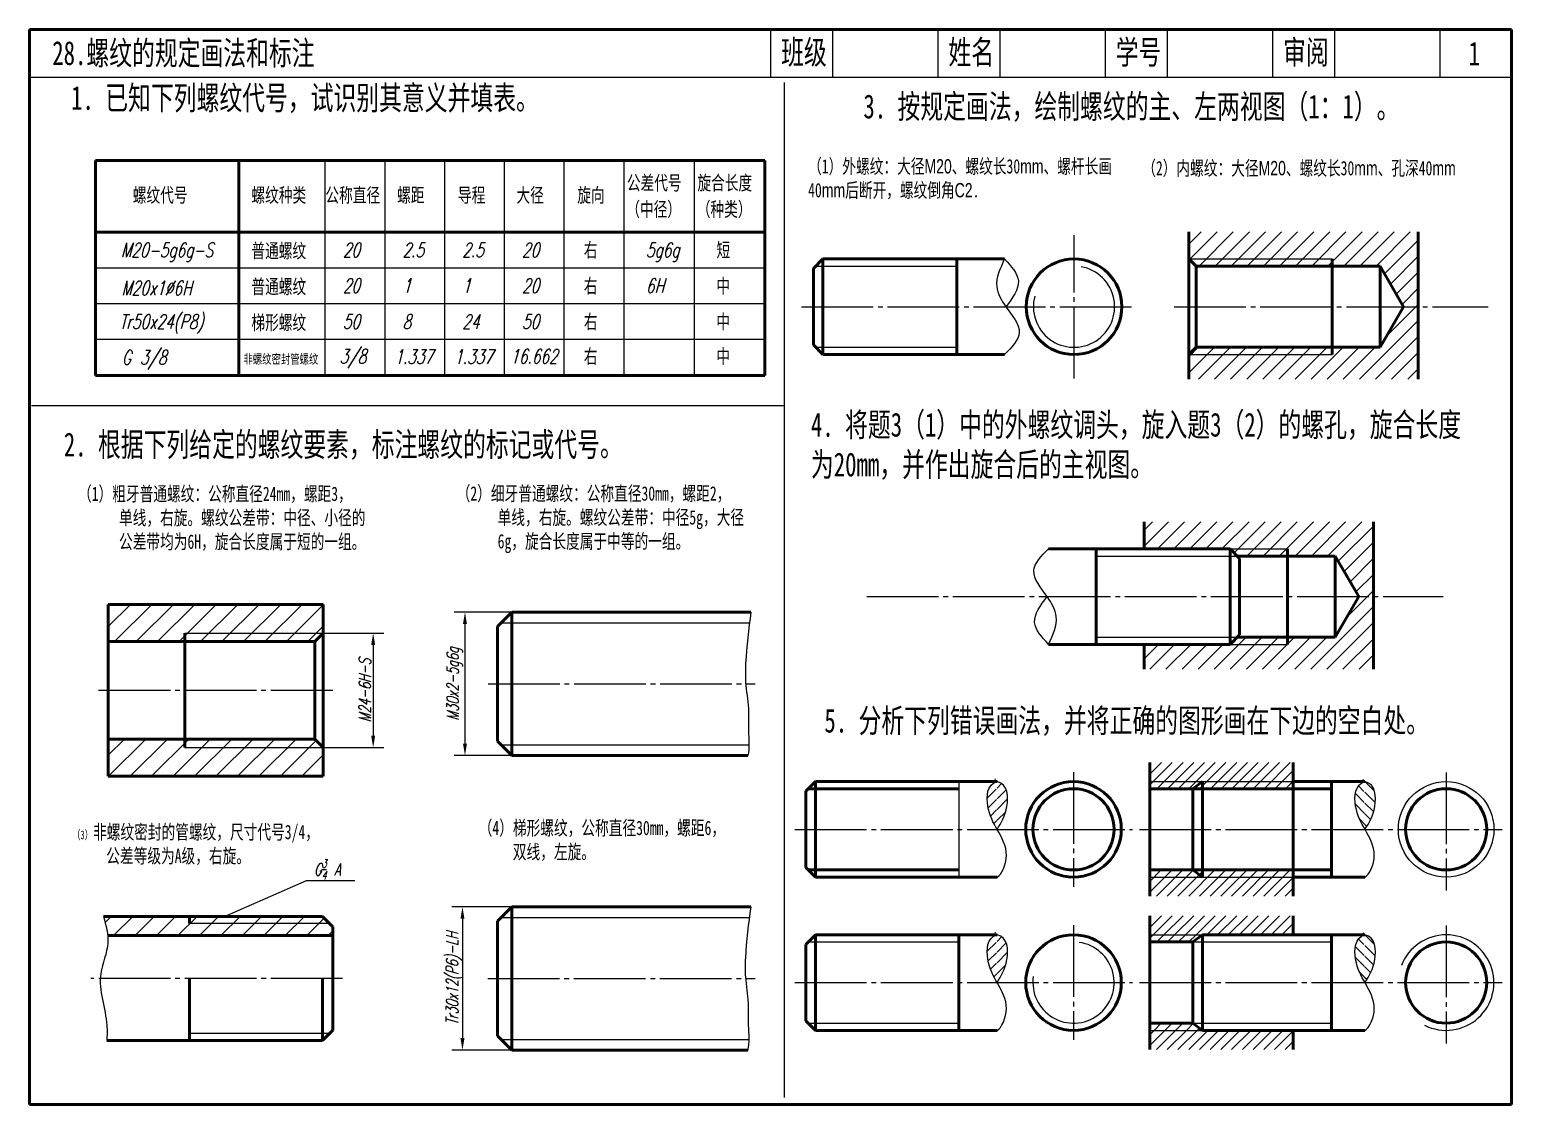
# Model space of a CAD drawing. Header units: millimetres. Extents: x -523 to 2163, y -1202 to 919.
# Drawn here: x -485.1 to -175.1, y 621.2 to 846.2 of the extents above; entities that cross this region are included whole.
import ezdxf

# ---------------------------------------------------------------- set-up
doc = ezdxf.new("R2010")
doc.units = ezdxf.units.MM
doc.header["$PDMODE"] = 33
doc.header["$PDSIZE"] = 1.5
doc.linetypes.add('myCENTER', pattern=[18, 15, -1, 1, -1])
for name, color, linetype, lineweight in [('中心线', 7, 'myCENTER', 25), ('剖面线', 7, 'Continuous', 25), ('尺寸', 7, 'Continuous', 25), ('标题文字', 7, 'Continuous', 25), ('粗实线', 7, 'Continuous', 50), ('细实线', 7, 'Continuous', 25)]:
    doc.layers.add(name, color=color, linetype=linetype, lineweight=lineweight)
doc.styles.add('字母标注-3.5号', font='txt.shx', dxfattribs={"width": 0.7, "oblique": 15, "height": 3.5})
doc.styles.add('尺寸文字1-2.5号', font='txt.shx', dxfattribs={"width": 0.7, "oblique": 15, "height": 2.5})
doc.styles.add('标题汉字1-5号', font='SimSun.ttf', dxfattribs={"width": 0.7, "height": 5})
doc.dimstyles.new('ISO-25', dxfattribs={"dimtxt": 3.5, "dimasz": 2.5, "dimexe": 2.25, "dimexo": 0, "dimgap": 0.5, "dimtad": 1, "dimdsep": 46, "dimtxsty": '尺寸文字1-2.5号', "dimcen": 2.5, "dimadec": 0, "dimazin": 0, "dimtfac": 1, "dimtmove": 0, "dimatfit": 2, "dimfxl": 0, "dimarcsym": 0})
pattern_1 = [(45, (0, 0), (-1.683798022700466, 1.683798022700466), [])]

# ---------------------------------------------------------------- blocks, each defined once
blk = doc.blocks.new('*D370')
at = {"layer": 'Defpoints', "color": 0}
for p in [(-423.7015902727005, 719.9271188350635), (-423.7015902727005, 695.9271188350635), (-413.269769473216, 695.9271188350635)]:
    blk.add_point(p, dxfattribs=at)
at = {"layer": '尺寸', "color": 0, "lineweight": -2}
for p, q in [((-423.7015902727005, 719.9271188350635), (-411.019769473216, 719.9271188350635)), ((-413.269769473216, 717.4271188350635), (-413.269769473216, 698.4271188350635)), ((-423.7015902727005, 695.9271188350635), (-411.019769473216, 695.9271188350635))]:
    blk.add_line(p, q, dxfattribs=at)
at = {"layer": '尺寸', "color": 0}
for points in [[(-413.6864361398827, 717.4271188350635), (-412.8531028065493, 717.4271188350635), (-413.269769473216, 719.9271188350635)], [(-413.6864361398827, 698.4271188350635), (-412.8531028065493, 698.4271188350635), (-413.269769473216, 695.9271188350635)]]:
    blk.add_solid(points, dxfattribs=at)
at = {"layer": '尺寸', "color": 0, "insert": (-415.0197694732161, 707.9271188350634), "char_height": 2.5, "attachment_point": 5, "rotation": 90, "style": '尺寸文字1-2.5号'}
blk.add_mtext('M24-6H-S', dxfattribs=at)
blk = doc.blocks.new('*D371')
at = {"layer": 'Defpoints', "color": 0}
for p in [(-384.2313672780895, 724.2905595146044), (-394.0555406271324, 694.2905595146044), (-384.2313672780895, 694.2905595146044)]:
    blk.add_point(p, dxfattribs=at)
at = {"layer": '尺寸', "color": 0, "lineweight": -2}
for p, q in [((-384.2313672780895, 724.2905595146044), (-396.3055406271324, 724.2905595146044)), ((-394.0555406271324, 721.7905595146044), (-394.0555406271324, 696.7905595146044)), ((-384.2313672780895, 694.2905595146044), (-396.3055406271324, 694.2905595146044))]:
    blk.add_line(p, q, dxfattribs=at)
at = {"layer": '尺寸', "color": 0}
for points in [[(-394.472207293799, 721.7905595146044), (-393.6388739604657, 721.7905595146044), (-394.0555406271324, 724.2905595146044)], [(-394.472207293799, 696.7905595146044), (-393.6388739604657, 696.7905595146044), (-394.0555406271324, 694.2905595146044)]]:
    blk.add_solid(points, dxfattribs=at)
at = {"layer": '尺寸', "color": 0, "insert": (-396.2222072937992, 709.2905595146043), "char_height": 2.5, "attachment_point": 5, "rotation": 90, "style": '尺寸文字1-2.5号'}
blk.add_mtext('M30x2-5g6g', dxfattribs=at)
blk = doc.blocks.new('*D372')
at = {"layer": 'Defpoints', "color": 0}
for p in [(-384.2751635388652, 662.6102281306064), (-394.5820410136748, 632.6102281306064), (-384.2751635388652, 632.6102281306064)]:
    blk.add_point(p, dxfattribs=at)
at = {"layer": '尺寸', "color": 0, "lineweight": -2}
for p, q in [((-384.2751635388652, 662.6102281306064), (-396.8320410136748, 662.6102281306064)), ((-394.5820410136748, 660.1102281306064), (-394.5820410136748, 635.1102281306064)), ((-384.2751635388652, 632.6102281306064), (-396.8320410136748, 632.6102281306064))]:
    blk.add_line(p, q, dxfattribs=at)
at = {"layer": '尺寸', "color": 0}
for points in [[(-394.9987076803415, 660.1102281306064), (-394.1653743470081, 660.1102281306064), (-394.5820410136748, 662.6102281306064)], [(-394.9987076803415, 635.1102281306064), (-394.1653743470081, 635.1102281306064), (-394.5820410136748, 632.6102281306064)]]:
    blk.add_solid(points, dxfattribs=at)
at = {"layer": '尺寸', "color": 0, "insert": (-396.3320410136749, 647.6102281306063), "char_height": 2.5, "attachment_point": 5, "rotation": 90, "style": '尺寸文字1-2.5号'}
blk.add_mtext('Tr30x12(P6)-LH', dxfattribs=at)

msp = doc.modelspace()

# ---------------------------------------------------------------- hatches: boundary and pattern name
at = {"layer": '剖面线'}
h = msp.add_hatch(dxfattribs=at)
h.set_pattern_fill('ANSI31', color=256, scale=0.75, style=0)
h.set_pattern_definition(pattern_1)
h.paths.add_polyline_path([(-194.6148791729211, 803.8942959878113), (-242.6148791729211, 803.8942959878115), (-242.6148791729211, 798.2333855359234), (-212.6148791729211, 798.2333855359235), (-212.6148791729211, 796.7333855359235), (-202.614879172921, 796.7333855359233), (-197.7074018848092, 788.2333855359234), (-194.6148791729211, 788.2333855359234)])
h.paths.add_polyline_path([(-212.6148791729211, 798.2333855359237), (-242.6148791729211, 798.2333855359234), (-241.1148791729211, 796.7333855359235), (-212.6148791729211, 796.7333855359234)])
h.paths.add_polyline_path([(-194.6148791729211, 788.2333855359234), (-197.7074018848091, 788.2333855359234), (-202.6148791729209, 779.7333855359234), (-212.6148791729211, 779.7333855359233), (-212.6148791729211, 778.2333855359236), (-242.6148791729211, 778.2333855359234), (-242.614879172921, 773.0370951478438), (-194.6148791729211, 773.0370951478441)])
h.paths.add_polyline_path([(-212.6148791729211, 779.7333855359235), (-241.114879172921, 779.7333855359233), (-242.6148791729211, 778.2333855359234), (-212.6148791729211, 778.2333855359236)], flags=17)
h = msp.add_hatch(dxfattribs=at)
h.set_pattern_fill('ANSI31', color=256, scale=0.75, style=0)
h.set_pattern_definition(pattern_1)
h.paths.add_polyline_path([(-203.9888188162613, 743.2092019106561), (-251.9888188162614, 743.2092019106562), (-251.9888188162612, 737.5482914587684), (-233.9816854495559, 737.5482914587683), (-221.9888188162613, 737.5482914587685), (-221.9888188162613, 736.0482914587682), (-211.9888188162613, 736.0482914587684), (-207.0813415281494, 727.5482914587683), (-203.9888188162613, 727.5482914587683)])
h.paths.add_polyline_path([(-221.9888188162613, 737.5482914587686), (-233.9816854495561, 737.5482914587684), (-232.4816854495558, 736.0482914587682), (-221.9888188162613, 736.0482914587681)], flags=17)
h.paths.add_polyline_path([(-203.9888188162613, 727.5482914587683), (-207.0813415281493, 727.5482914587682), (-211.988818816261, 719.0482914587683), (-221.9888188162613, 719.0482914587683), (-221.9888188162614, 717.5482914587684), (-251.9888188162613, 717.5482914587683), (-251.9888188162613, 712.3520010706889), (-203.9888188162613, 712.3520010706889)])
h.paths.add_polyline_path([(-221.9888188162613, 719.0482914587684), (-232.4816854495559, 719.0482914587683), (-233.9816854495558, 717.5482914587684), (-221.9888188162614, 717.5482914587683)], flags=17)
h = msp.add_hatch(dxfattribs=at)
h.set_pattern_fill('ANSI31', color=256, scale=0.5, style=0)
h.set_pattern_definition([(45, (-1162.997258493572, 4.900273683306295), (-1.122532015133644, 1.122532015133644), [])])
h.paths.add_polyline_path([(-220.7851226055163, 692.8218186129749), (-250.7851226055162, 692.821818612975), (-250.7851226055162, 688.8218186129749), (-220.7851226055162, 688.8218186129749)])
h.paths.add_polyline_path([(-220.7851226055162, 688.8218186129748), (-250.7851226055163, 688.8218186129749), (-250.7851226055162, 687.3218186129748), (-220.7851226055162, 687.3218186129748)])
h.paths.add_polyline_path([(-220.7851226055167, 670.3218186129747), (-250.7851226055166, 670.3218186129748), (-250.7851226055164, 668.8218186129749), (-220.7851226055166, 668.8218186129748)])
h.paths.add_polyline_path([(-220.7851226055166, 668.8218186129748), (-250.7851226055166, 668.8218186129748), (-250.7851226055168, 664.8218186129747), (-220.7851226055164, 664.8218186129748)])
h = msp.add_hatch(dxfattribs=at)
h.set_pattern_fill('ANSI31', color=256, scale=0.5, style=0)
h.set_pattern_definition([(45, (-1160.615792502095, 4.900273683306295), (-1.122532015133644, 1.122532015133644), [])])
edge = h.paths.add_edge_path()
edge.add_spline(control_points=[(-282.7348111028025, 678.8337055700722), (-281.8323989140403, 680.1747681118048), (-280.2259334193243, 683.1277269381344), (-280.4178189789587, 688.2115316887355), (-282.7428148830152, 688.8218186129748)], knot_values=[10.82072626732662, 10.82072626732662, 10.82072626732662, 10.82072626732662, 16.15549442140341, 21.5406592285377, 21.54065922853775, 21.54065922853775, 21.54065922853775], degree=3, periodic=0)
edge.add_spline(control_points=[(-282.7428148830152, 688.8218186129748), (-284.88311494138, 688.235228459163), (-285.1258447555142, 683.2178597108453), (-283.5928978388748, 680.35750641268), (-282.7348111028027, 678.8337055700721)], knot_values=[10.95597973753493, 10.95597973753493, 10.95597973753493, 10.95597973753498, 16.34114454466927, 21.54065922853775, 21.54065922853775, 21.54065922853775, 21.54065922853775], degree=3, periodic=0)
h = msp.add_hatch(dxfattribs=at)
h.set_pattern_fill('ANSI31', color=256, scale=0.5, angle=90, style=0)
h.set_pattern_definition([(135, (-1162.997258493572, 4.900273683306295), (-1.122532015133644, -1.122532015133644), [])])
edge = h.paths.add_edge_path()
edge.add_spline(control_points=[(-205.777118825304, 678.8337055700721), (-204.8747066365416, 680.174768111805), (-203.2682411418256, 683.1277269381345), (-203.4601267014601, 688.2115316887356), (-205.7851226055166, 688.8218186129749)], knot_values=[10.82072626732662, 10.82072626732662, 10.82072626732662, 10.82072626732662, 16.15549442140341, 21.5406592285377, 21.54065922853775, 21.54065922853775, 21.54065922853775], degree=3, periodic=0)
edge.add_spline(control_points=[(-205.7851226055166, 688.8218186129749), (-207.9254226638814, 688.2352284591631), (-208.1681524780155, 683.2178597108456), (-206.6352055613762, 680.3575064126801), (-205.7771188253041, 678.8337055700721)], knot_values=[10.95597973753493, 10.95597973753493, 10.95597973753493, 10.95597973753498, 16.34114454466927, 21.54065922853775, 21.54065922853775, 21.54065922853775, 21.54065922853775], degree=3, periodic=0)
h = msp.add_hatch(dxfattribs=at)
h.set_pattern_fill('ANSI31', color=256, scale=0.5, style=0)
h.set_pattern_definition([(45, (-1160.615792502095, -27.17521726785526), (-1.122532015133644, 1.122532015133644), [])])
edge = h.paths.add_edge_path()
edge.add_spline(control_points=[(-282.7348111028025, 646.7582146189106), (-281.8323989140403, 648.0992771606433), (-280.2259334193243, 651.0522359869728), (-280.4178189789587, 656.1360407375739), (-282.7428148830152, 656.7463276618132)], knot_values=[10.82072626732662, 10.82072626732662, 10.82072626732662, 10.82072626732662, 16.15549442140341, 21.5406592285377, 21.54065922853775, 21.54065922853775, 21.54065922853775], degree=3, periodic=0)
edge.add_spline(control_points=[(-282.7428148830152, 656.7463276618132), (-284.88311494138, 656.1597375080014), (-285.1258447555142, 651.1423687596838), (-283.5928978388748, 648.2820154615184), (-282.7348111028027, 646.7582146189105)], knot_values=[10.95597973753493, 10.95597973753493, 10.95597973753493, 10.95597973753498, 16.34114454466927, 21.54065922853775, 21.54065922853775, 21.54065922853775, 21.54065922853775], degree=3, periodic=0)
h = msp.add_hatch(dxfattribs=at)
h.set_pattern_fill('ANSI31', color=256, scale=0.5, angle=90, style=0)
h.set_pattern_definition([(135, (-1162.997258493572, -27.17521726785526), (-1.122532015133644, -1.122532015133644), [])])
edge = h.paths.add_edge_path()
edge.add_spline(control_points=[(-205.777118825304, 646.7582146189105), (-204.8747066365416, 648.0992771606434), (-203.2682411418256, 651.052235986973), (-203.4601267014601, 656.136040737574), (-205.7851226055166, 656.7463276618133)], knot_values=[10.82072626732662, 10.82072626732662, 10.82072626732662, 10.82072626732662, 16.15549442140341, 21.5406592285377, 21.54065922853775, 21.54065922853775, 21.54065922853775], degree=3, periodic=0)
edge.add_spline(control_points=[(-205.7851226055166, 656.7463276618133), (-207.9254226638814, 656.1597375080015), (-208.1681524780155, 651.142368759684), (-206.6352055613762, 648.2820154615185), (-205.7771188253041, 646.7582146189105)], knot_values=[10.95597973753493, 10.95597973753493, 10.95597973753493, 10.95597973753498, 16.34114454466927, 21.54065922853775, 21.54065922853775, 21.54065922853775, 21.54065922853775], degree=3, periodic=0)
at = {"layer": '细实线'}
h = msp.add_hatch(dxfattribs=at)
h.set_pattern_fill('ANSI31', color=256, style=0)
h.set_pattern_definition([(45, (-165.2099473331601, 890.0534713980405), (-2.245064030267288, 2.245064030267288), [])])
h.paths.add_polyline_path([(-468.7015902727004, 725.9271188350637), (-468.7015902727004, 718.1271188350637), (-425.5015902727005, 718.1271188350639), (-423.7015902727004, 719.9271188350638), (-423.7015902727004, 725.9271188350637)])
h.paths.add_polyline_path([(-468.7015902727005, 697.7271188350638), (-468.7015902727005, 689.9271188350638), (-423.7015902727004, 689.9271188350638), (-423.7015902727004, 695.9271188350638), (-425.5015902727002, 697.7271188350638)])
h = msp.add_hatch(dxfattribs=at)
h.set_pattern_fill('ANSI31', color=256, style=0)
h.set_pattern_definition([(45, (-169.374970529945, 900.9242452721521), (-2.245064030267288, 2.245064030267288), [])])
edge = h.paths.add_edge_path()
edge.add_spline(control_points=[(-469.6849882162052, 660.6102281306064), (-469.3103120449198, 659.2740860360506), (-468.9356358736344, 657.9379439414947), (-468.8016384310406, 656.6102281306064)], knot_values=[0, 0, 0, 0, 4.045472256313463, 4.045472256313463, 4.045472256313463, 4.045472256313463], degree=3, periodic=0)
edge.add_line((-468.8016384310406, 656.6102281306065), (-421.684988216205, 656.6102281306062))
edge.add_line((-421.6849882162051, 656.6102281306062), (-421.6849882162051, 658.4102281306062))
edge.add_line((-421.6849882162051, 658.4102281306062), (-423.884988216205, 660.6102281306064))
edge.add_line((-423.884988216205, 660.6102281306064), (-469.6849882162052, 660.6102281306064))

# ---------------------------------------------------------------- linework, layer by layer
at = {"layer": '中心线'}
for p, q in [((-266.6340615012616, 773.2333855359234), (-266.6340615012616, 803.2333855359234)), ((-323.6340615012616, 788.2333855359234), (-253.6340615012616, 788.2333855359234)), ((-245.6608967636587, 788.2333855359234), (-179.9992871988209, 788.2333855359234)), ((-309.9816854495559, 727.5482914587683), (-189.3732268421611, 727.5482914587683)), ((-470.7015902727005, 707.9271188350635), (-421.7015902727005, 707.9271188350635)), ((-389.2313672780895, 709.2905595146044), (-333.319177615168, 709.2905595146044)), ((-266.7428148830152, 690.8218186129748), (-266.7428148830152, 666.8218186129748)), ((-188.7851226055166, 690.737142116458), (-188.7851226055166, 666.0397560024117)), ((-325.0222055343738, 678.8218186129748), (-254.4025760160413, 678.8218186129748)), ((-252.9457215212362, 678.8218186129748), (-177.0843037087045, 678.8218186129748)), ((-266.7428148830152, 658.7463276618132), (-266.7428148830152, 634.7463276618132)), ((-188.7851226055166, 658.6616511652965), (-188.7851226055166, 633.9642650512501)), ((-419.6849882162051, 647.6102281306064), (-472.3568702334976, 647.6102281306064)), ((-389.2751635388652, 647.6102281306064), (-333.3629738759436, 647.6102281306064)), ((-325.0222055343738, 646.7463276618132), (-254.4025760160413, 646.7463276618132)), ((-252.9457215212362, 646.7463276618132), (-177.0843037087045, 646.7463276618132))]:
    msp.add_line(p, q, dxfattribs=at)
at = {"layer": '剖面线'}
for p, q in [((-250.7851226055162, 660.5305155934715), (-250.5693105371744, 660.7463276618133)), ((-250.7851226055161, 658.2854515632043), (-248.324246506907, 660.7463276618134)), ((-250.0791824766399, 656.7463276618132), (-246.0791824766396, 660.7463276618134)), ((-247.8341184463725, 656.7463276618134), (-243.8341184463724, 660.7463276618134)), ((-245.5890544161053, 656.7463276618132), (-241.5890544161051, 660.7463276618134)), ((-243.343990385838, 656.7463276618133), (-239.343990385838, 660.7463276618133)), ((-241.0989263555708, 656.7463276618132), (-237.0989263555706, 660.7463276618134)), ((-238.8538623253035, 656.7463276618133), (-234.8538623253035, 660.7463276618133)), ((-236.6087982950362, 656.7463276618132), (-232.6087982950361, 660.7463276618132)), ((-234.3637342647689, 656.7463276618132), (-230.3637342647688, 660.7463276618134)), ((-232.1186702345017, 656.7463276618132), (-228.1186702345016, 660.7463276618132)), ((-229.8736062042343, 656.7463276618133), (-225.8736062042343, 660.7463276618133)), ((-227.6285421739672, 656.7463276618132), (-223.628542173967, 660.7463276618132)), ((-225.3834781436998, 656.7463276618133), (-221.3834781436998, 660.7463276618133)), ((-223.1384141134324, 656.7463276618134), (-220.7851226055164, 659.0996191697294)), ((-250.7851226055162, 656.0403875329368), (-250.0791824766399, 656.7463276618132)), ((-249.3341184463726, 655.2463276618132), (-247.8341184463725, 656.7463276618134)), ((-247.0890544161055, 655.2463276618131), (-245.5890544161053, 656.7463276618132)), ((-244.8439903858381, 655.2463276618132), (-243.343990385838, 656.7463276618133)), ((-242.5989263555709, 655.2463276618131), (-241.0989263555708, 656.7463276618132)), ((-220.893350083165, 656.7463276618133), (-220.7851226055161, 656.8545551394623)), ((-250.7851226055167, 638.0798752907983), (-250.6186702345017, 638.2463276618132)), ((-250.7851226055166, 635.8348112605311), (-249.8736062042344, 636.7463276618131)), ((-250.7851226055168, 633.5897472302636), (-247.6285421739672, 636.7463276618132)), ((-249.8736062042344, 636.7463276618131), (-248.3736062042345, 638.2463276618131)), ((-249.3834781437, 632.7463276618131), (-245.3834781436999, 636.7463276618131)), ((-247.6285421739672, 636.7463276618132), (-246.1285421739672, 638.2463276618132)), ((-247.1384141134328, 632.746327661813), (-243.1384141134328, 636.7463276618131)), ((-245.3834781436998, 636.7463276618133), (-243.8834781436999, 638.2463276618132)), ((-244.8933500831653, 632.7463276618131), (-240.8933500831652, 636.7463276618131)), ((-243.1384141134326, 636.7463276618132), (-241.6384141134326, 638.2463276618132)), ((-242.6482860528979, 632.7463276618132), (-238.6482860528979, 636.7463276618132)), ((-240.893350083165, 636.7463276618133), (-240.4183954498872, 637.2212822950911)), ((-240.4032220226305, 632.7463276618132), (-236.4032220226305, 636.7463276618132)), ((-238.1581579923634, 632.7463276618131), (-234.1581579923632, 636.7463276618133)), ((-235.913093962096, 632.7463276618132), (-231.913093962096, 636.7463276618132)), ((-233.6680299318289, 632.7463276618131), (-229.6680299318289, 636.7463276618131)), ((-231.4229659015615, 632.7463276618132), (-227.4229659015615, 636.7463276618132)), ((-229.1779018712942, 632.7463276618132), (-225.1779018712941, 636.7463276618132)), ((-226.9328378410269, 632.7463276618133), (-222.932837841027, 636.7463276618132)), ((-224.6877738107597, 632.7463276618132), (-220.7851226055167, 636.6489788670563)), ((-222.4427097804925, 632.746327661813), (-220.7851226055166, 634.403914836789))]:
    msp.add_line(p, q, dxfattribs=at)
at = {"layer": '尺寸'}
for p, q in [((-484.7405113871503, 767.5468282427082), (-327.2819291284325, 767.5468282427083)), ((-444.3411963510898, 660.6102281306064), (-427.2314452254068, 668.1261243344034)), ((-427.2314452254068, 668.1261243344034), (-417.1211338001485, 668.1261243344034))]:
    msp.add_line(p, q, dxfattribs=at)
at = {"layer": '粗实线'}
for p, q in [((-485.1382207531271, 846.2458207911895), (-485.1382207531271, 621.2458207911895)), ((-175.1382207531271, 846.2458207911895), (-485.1382207531271, 846.2458207911895)), ((-175.1382207531271, 621.2458207911895), (-175.1382207531271, 846.2458207911895)), ((-331.3453420253957, 818.8400465600375), (-471.3453420253957, 818.8400465600375)), ((-471.3453420253957, 818.8400465600375), (-471.3453420253957, 773.8400465600375)), ((-441.3453420253957, 818.8400465600375), (-441.3453420253957, 773.8400465600375)), ((-331.3453420253957, 773.8400465600375), (-331.3453420253957, 818.8400465600375)), ((-331.3453420253957, 803.8400465600375), (-471.3453420253957, 803.8400465600375)), ((-242.6148791729211, 803.8942959878113), (-242.6148791729211, 773.037095147844)), ((-194.6148791729211, 803.8942959878113), (-194.6148791729211, 773.037095147844)), ((-321.1736267831923, 796.2333855359234), (-319.1736267831923, 798.2333855359234)), ((-319.1736267831922, 798.2333855359234), (-281.1736267831923, 798.2333855359235)), ((-319.1736267831923, 798.2333855359234), (-319.1736267831923, 778.2333855359234)), ((-291.1736267831923, 798.2333855359234), (-291.1736267831923, 778.2333855359234)), ((-242.6148791729211, 798.2333855359234), (-241.1148791729211, 796.7333855359234)), ((-241.1148791729211, 796.7333855359234), (-202.6148791729211, 796.7333855359234)), ((-241.1148791729211, 796.7333855359234), (-241.1148791729211, 779.7333855359234)), ((-212.6148791729211, 798.2333855359235), (-212.6148791729211, 778.2333855359235)), ((-202.6148791729211, 796.7333855359234), (-202.614879172921, 779.7333855359234)), ((-202.6148791729211, 796.7333855359234), (-197.7074018848092, 788.2333855359234)), ((-321.1736267831922, 796.2333855359233), (-321.1736267831923, 780.2333855359234)), ((-202.6148791729211, 779.7333855359233), (-197.7074018848092, 788.2333855359233)), ((-321.1736267831923, 780.2333855359234), (-319.1736267831923, 778.2333855359234)), ((-319.1736267831923, 778.2333855359234), (-281.1736267831923, 778.2333855359233)), ((-241.1148791729211, 779.7333855359234), (-242.6148791729211, 778.2333855359233)), ((-241.1148791729211, 779.7333855359234), (-202.6148791729209, 779.7333855359235)), ((-471.3453420253957, 773.8400465600375), (-331.3453420253957, 773.8400465600375)), ((-251.9888188162613, 743.2092019106562), (-251.9888188162613, 737.5482914587684)), ((-203.9888188162613, 743.2092019106562), (-203.9888188162613, 712.3520010706889)), ((-233.9816854495559, 737.5482914587683), (-271.9816854495559, 737.5482914587684)), ((-261.9816854495559, 717.5482914587683), (-261.9816854495559, 737.5482914587683)), ((-233.9888188162613, 737.5482914587683), (-231.9888188162613, 735.5482914587683)), ((-233.9816854495559, 717.5482914587683), (-233.9816854495559, 737.5482914587683)), ((-231.9816854495559, 735.5482914587683), (-233.9816854495559, 737.5482914587683)), ((-232.4888188162613, 736.0482914587682), (-211.9888188162613, 736.0482914587683)), ((-231.9888188162613, 735.5482914587683), (-231.9888188162613, 719.5482914587683)), ((-231.981685449556, 719.5482914587684), (-231.9816854495559, 735.5482914587683)), ((-221.9888188162613, 737.5482914587684), (-221.9888188162614, 717.5482914587684)), ((-211.9888188162613, 736.0482914587683), (-211.9888188162613, 719.0482914587683)), ((-211.9888188162613, 736.0482914587683), (-207.0813415281495, 727.5482914587683)), ((-468.7015902727005, 725.9271188350635), (-468.7015902727005, 689.9271188350635)), ((-468.7015902727005, 725.9271188350635), (-423.7015902727005, 725.9271188350635)), ((-423.7015902727005, 725.9271188350635), (-423.7015902727005, 689.9271188350635)), ((-211.9888188162613, 719.0482914587682), (-207.0813415281495, 727.5482914587682)), ((-384.2313672780895, 724.2905595146044), (-387.2313672780895, 721.2905595146044)), ((-384.2313672780895, 724.2905595146044), (-384.2313672780895, 694.2905595146044)), ((-384.2313672780895, 724.2905595146044), (-334.2313672780895, 724.2905595146044)), ((-452.7015902727005, 719.9271188350635), (-452.7015902727005, 695.9271188350635)), ((-423.7015902727005, 719.9271188350635), (-425.5015902727002, 718.1271188350638)), ((-387.2313672780895, 721.2905595146044), (-387.2313672780895, 697.2905595146044)), ((-231.9888188162613, 719.5482914587683), (-233.9888188162613, 717.5482914587683)), ((-231.9816854495559, 719.5482914587683), (-233.9816854495559, 717.5482914587683)), ((-468.7015902727005, 718.1271188350638), (-425.5015902727002, 718.1271188350638)), ((-425.5015902727002, 718.1271188350638), (-425.5015902727002, 697.7271188350637)), ((-233.981685449556, 717.5482914587683), (-271.9816854495559, 717.5482914587682)), ((-251.9888188162613, 717.5482914587683), (-251.9888188162613, 712.3520010706889)), ((-232.4888188162613, 719.0482914587683), (-211.9888188162611, 719.0482914587684)), ((-468.7015902727005, 697.7271188350637), (-425.5015902727002, 697.7271188350637)), ((-425.5015902727002, 697.7271188350637), (-423.7015902727005, 695.9271188350635)), ((-387.2313672780895, 697.2905595146044), (-384.2313672780895, 694.2905595146044)), ((-384.2313672780895, 694.2905595146044), (-334.8621828162876, 694.2905595146044)), ((-250.7851226055166, 692.8218186129748), (-250.7851226055167, 664.8218186129748)), ((-220.7851226055163, 692.8218186129748), (-220.7851226055167, 664.8218186129748)), ((-468.7015902727005, 689.9271188350635), (-423.7015902727005, 689.9271188350635)), ((-320.7428148830153, 688.8218186129748), (-322.7428148830153, 686.8218186129748)), ((-320.7428148830152, 688.8218186129748), (-320.7428148830152, 668.8218186129748)), ((-320.7428148830152, 688.8218186129748), (-282.7428148830152, 688.8218186129748)), ((-241.7851226055166, 687.3218186129748), (-239.7851226055166, 688.8218186129748)), ((-239.7851226055166, 688.8218186129748), (-239.7851226055167, 668.8218186129748)), ((-220.7851226055166, 688.8218186129748), (-205.7851226055167, 688.8218186129748)), ((-212.7851226055166, 688.8218186129748), (-212.7851226055167, 668.8218186129748)), ((-322.7428148830153, 686.8218186129748), (-322.7428148830152, 670.8218186129748)), ((-322.2428148830153, 687.3218186129748), (-290.7428148830152, 687.3218186129748)), ((-250.7851226055166, 687.3218186129748), (-212.7851226055167, 687.3218186129748)), ((-241.7851226055167, 670.3218186129748), (-241.7851226055166, 687.3218186129748)), ((-322.7428148830152, 680.3048309937644), (-322.7428148830152, 677.5739979337432)), ((-320.7428148830152, 668.8218186129748), (-322.7428148830152, 670.8218186129748)), ((-322.2428148830152, 670.3218186129748), (-290.7428148830152, 670.3218186129748)), ((-250.7851226055166, 670.3218186129748), (-212.7851226055167, 670.3218186129748)), ((-239.7851226055167, 668.8218186129748), (-241.7851226055167, 670.3218186129748)), ((-320.7428148830152, 668.8218186129748), (-282.7428148830152, 668.8218186129748)), ((-220.7851226055166, 668.8218186129748), (-205.7851226055167, 668.8218186129748)), ((-423.8849882162051, 660.6102281306064), (-469.6849882162053, 660.6102281306064)), ((-451.6849882162053, 659.1102281306064), (-451.6849882162053, 660.6102281306064)), ((-423.8849882162051, 660.6102281306064), (-421.6849882162053, 658.4102281306064)), ((-384.2751635388652, 662.6102281306064), (-387.2751635388652, 659.6102281306064)), ((-384.2751635388652, 662.6102281306064), (-334.2751635388651, 662.6102281306064)), ((-384.2751635388652, 662.6102281306064), (-384.2751635388652, 632.6102281306064)), ((-250.7851226055166, 660.7463276618132), (-250.7851226055167, 632.7463276618132)), ((-220.7851226055163, 660.7463276618132), (-220.7851226055164, 656.7463276618132)), ((-421.6849882162051, 658.4102281306064), (-421.6849882162053, 636.8102281306064)), ((-387.2751635388652, 659.6102281306062), (-387.2751635388652, 635.6102281306064)), ((-421.6849882162051, 656.6102281306064), (-468.8016384310395, 656.6102281306064)), ((-320.7428148830153, 656.7463276618132), (-322.7428148830153, 654.7463276618132)), ((-322.7428148830153, 654.7463276618132), (-322.7428148830152, 638.7463276618132)), ((-320.7428148830152, 656.7463276618132), (-320.7428148830152, 636.7463276618132)), ((-320.7428148830152, 656.7463276618132), (-282.7428148830152, 656.7463276618132)), ((-290.7428148830152, 656.7463276618132), (-290.7428148830152, 636.7463276618132)), ((-250.7851226055166, 655.2463276618132), (-241.7851226055166, 655.2463276618132)), ((-241.7851226055166, 655.2463276618132), (-239.7851226055166, 656.7463276618132)), ((-241.7851226055167, 638.2463276618132), (-241.7851226055166, 655.2463276618132)), ((-239.7851226055166, 656.7463276618132), (-239.7851226055167, 636.7463276618132)), ((-239.7851226055166, 656.7463276618132), (-220.7851226055166, 656.7463276618132)), ((-220.7851226055166, 656.7463276618132), (-205.7851226055167, 656.7463276618132)), ((-212.7851226055166, 656.7463276618132), (-212.7851226055167, 636.7463276618132)), ((-322.7428148830152, 648.2293400426029), (-322.7428148830152, 645.4985069825816)), ((-451.6849882162053, 647.6102281306064), (-451.6849882162053, 634.6102281306064)), ((-423.8849882162051, 647.6102281306064), (-423.8849882162051, 634.6102281306064)), ((-320.7428148830152, 636.7463276618132), (-322.7428148830152, 638.7463276618132)), ((-423.8849882162051, 634.6102281306064), (-421.6849882162053, 636.8102281306064)), ((-387.2751635388652, 635.6102281306064), (-384.2751635388652, 632.6102281306064)), ((-320.7428148830152, 636.7463276618132), (-282.7428148830152, 636.7463276618132)), ((-250.7851226055166, 638.2463276618132), (-241.7851226055167, 638.2463276618131)), ((-239.7851226055167, 636.7463276618132), (-241.7851226055167, 638.2463276618132)), ((-239.7851226055167, 636.7463276618132), (-220.7851226055166, 636.7463276618132)), ((-220.7851226055166, 636.7463276618132), (-205.7851226055167, 636.7463276618132)), ((-220.7851226055166, 636.7463276618132), (-220.7851226055167, 632.7463276618132)), ((-423.8849882162051, 634.6102281306064), (-468.9839315746538, 634.6102281306064)), ((-384.2751635388652, 632.6102281306064), (-334.9059790770631, 632.6102281306064)), ((-485.1382207531271, 621.2458207911895), (-175.1382207531271, 621.2458207911895))]:
    msp.add_line(p, q, dxfattribs=at)
for centre, radius in [((-266.6340615012616, 788.2333855359234), 10), ((-266.7428148830152, 678.8218186129748), 10), ((-266.7428148830152, 678.8218186129748), 8.5), ((-188.7851226055166, 678.8218186129748), 8.5), ((-266.7428148830152, 646.7463276618132), 10), ((-188.7851226055166, 646.7463276618132), 8.5)]:
    msp.add_circle(centre, radius, dxfattribs=at)
at = {"layer": '细实线'}
for p, q in [((-330.1382207531271, 846.2458207911895), (-330.1382207531271, 836.2458207911895)), ((-317.1382207531271, 846.2458207911895), (-317.1382207531271, 836.2458207911895)), ((-295.1382207531271, 846.2458207911895), (-295.1382207531271, 836.2458207911895)), ((-282.1382207531271, 846.2458207911895), (-282.1382207531271, 836.2458207911895)), ((-260.1382207531271, 846.2458207911895), (-260.1382207531271, 836.2458207911895)), ((-247.1382207531271, 846.2458207911895), (-247.1382207531271, 836.2458207911895)), ((-225.1382207531271, 846.2458207911895), (-225.1382207531271, 836.2458207911895)), ((-212.1382207531271, 846.2458207911895), (-212.1382207531271, 836.2458207911895)), ((-190.1382207531271, 846.2458207911895), (-190.1382207531271, 836.2458207911895)), ((-175.1382207531271, 836.2458207911895), (-485.1382207531271, 836.2458207911895)), ((-327.2819291284325, 835.187909450126), (-327.2819291284325, 622.6618458804651)), ((-423.3453420253957, 818.8400465600375), (-423.3453420253957, 773.8400465600375)), ((-410.8453420253957, 818.8400465600375), (-410.8453420253957, 773.8400465600375)), ((-410.8453420253957, 818.8400465600375), (-410.8453420253957, 773.8400465600375)), ((-410.8453420253957, 818.8400465600375), (-410.8453420253957, 773.8400465600375)), ((-410.8453420253957, 818.8400465600375), (-410.8453420253957, 773.8400465600375)), ((-398.3453420253957, 818.8400465600375), (-398.3453420253957, 773.8400465600375)), ((-385.8453420253957, 818.8400465600375), (-385.8453420253957, 773.8400465600375)), ((-373.3453420253957, 818.8400465600375), (-373.3453420253957, 773.8400465600375)), ((-360.8453420253957, 818.8400465600375), (-360.8453420253957, 773.8400465600375)), ((-346.0953420253957, 818.8400465600375), (-346.0953420253957, 773.8400465600375)), ((-320.6736267831922, 796.7333855359234), (-291.1736267831923, 796.7333855359233)), ((-242.6148791729211, 798.2333855359234), (-212.6148791729211, 798.2333855359236)), ((-331.3453420253957, 796.3400465600375), (-471.3453420253957, 796.3400465600375)), ((-331.3453420253957, 788.8400465600375), (-471.3453420253957, 788.8400465600375)), ((-331.3453420253957, 781.3400465600375), (-471.3453420253957, 781.3400465600375)), ((-320.6736267831923, 779.7333855359234), (-291.1736267831923, 779.7333855359234)), ((-242.6148791729211, 778.2333855359234), (-212.6148791729211, 778.2333855359235)), ((-261.9816854495559, 736.0482914587684), (-232.4888188162613, 736.0482914587682)), ((-251.9888188162614, 737.5482914587683), (-221.9888188162614, 737.5482914587685)), ((-452.7015902727005, 719.9271188350635), (-423.7015902727005, 719.9271188350635)), ((-386.4813672780895, 722.0405595146044), (-334.5226031657489, 722.0405595146044)), ((-261.9816854495559, 719.0482914587684), (-232.4888188162613, 719.0482914587683)), ((-251.9888188162614, 717.5482914587683), (-221.9888188162614, 717.5482914587684)), ((-452.7015902727005, 695.9271188350635), (-423.7015902727005, 695.9271188350635)), ((-386.4813672780895, 696.5405595146044), (-334.6496069832524, 696.5405595146044)), ((-290.7428148830152, 688.8218186129748), (-290.7428148830152, 668.8218186129748)), ((-250.7851226055166, 688.8218186129748), (-220.7851226055166, 688.8218186129748)), ((-250.7851226055166, 668.8218186129748), (-220.7851226055166, 668.8218186129748)), ((-386.5251635388652, 660.3602281306064), (-334.5663994265245, 660.3602281306064)), ((-422.3849882162051, 659.1102281306064), (-451.6849882162053, 659.1102281306064)), ((-322.2428148830153, 655.2463276618132), (-290.7428148830152, 655.2463276618132)), ((-250.7851226055166, 656.7463276618132), (-239.7851226055166, 656.7463276618132)), ((-241.7851226055166, 655.2463276618132), (-212.7851226055167, 655.2463276618132)), ((-422.3849882162051, 636.1102281306064), (-451.6849882162053, 636.1102281306064)), ((-322.2428148830152, 638.2463276618132), (-290.7428148830152, 638.2463276618132)), ((-250.7851226055166, 636.7463276618132), (-239.7851226055167, 636.7463276618132)), ((-241.7851226055167, 638.2463276618131), (-212.7851226055167, 638.2463276618132)), ((-386.5251635388652, 634.8602281306064), (-334.693403244028, 634.8602281306064))]:
    msp.add_line(p, q, dxfattribs=at)
msp.add_circle((-188.7851226055166, 678.8218186129748), 10, dxfattribs=at)
for centre, radius, start, end in [((-266.6340615012616, 788.2333855359234), 8.5, 164.8511291340367, 79.81495308073355), ((-266.7428148830152, 646.7463276618132), 8.5, 171.5575818659775, 81.89563345649826), ((-188.7851226055166, 646.7463276618132), 10, 243.2151163845662, 159.0638707728629)]:
    msp.add_arc(centre, radius, start, end, dxfattribs=at)
for points in [[(-281.1736267831923, 798.2333855359235), (-282.8077719107396, 792.4106164478844), (-280.8925211399392, 788.2357301764368), (-278.1067074682405, 782.8431642675632), (-281.1736267831923, 778.2333855359233)], [(-281.1736267831923, 798.2333855359235), (-278.2808200484205, 793.6282901187496), (-280.8908674281628, 788.2333855359234)], [(-271.9816854495559, 717.5482914587682), (-270.3475403220086, 723.3710605468073), (-272.262791092809, 727.5459468182548), (-275.0486047645077, 732.9385127271285), (-271.9816854495559, 737.5482914587684)], [(-271.9816854495559, 717.5482914587682), (-274.8744921843277, 722.153386875942), (-272.2644448045854, 727.5482914587683)], [(-469.6849882162052, 660.6102281306064), (-468.7704292513716, 655.0400947704936), (-470.2649395368206, 648.6403029816528), (-468.9839315746539, 637.7606569406234), (-468.9839315746539, 634.6102281306064)]]:
    msp.add_spline(points, degree=3, dxfattribs=at)
for points, knots in [([(-334.2313672780895, 724.2905595146046), (-334.69619597308, 720.7323535895089), (-335.3342130578695, 715.8484120517412), (-335.4747857229538, 709.0838253092408), (-334.5899722362116, 704.63056734529), (-334.9049286902826, 699.7084715627425), (-334.4927964423637, 696.3789080234169), (-334.826419440402, 694.4705893579905), (-334.8621828162875, 694.2905595146051)], [0, 0, 0, 0, 10.75973889612495, 14.76866062182838, 20.23944701521166, 24.24836787033482, 29.54587105073344, 30.09935461187082, 30.09935461187082, 30.09935461187082, 30.09935461187082]), ([(-282.7428148830152, 678.8218186129748), (-281.8371283055508, 680.1660864400758), (-280.2256511986745, 683.1202498008122), (-280.4178189789587, 688.2115316887355), (-282.7428148830152, 688.8218186129748)], [10.80495964866831, 10.80495964866831, 10.80495964866831, 10.80495964866831, 16.15549442140341, 21.5406592285377, 21.54065922853775, 21.54065922853775, 21.54065922853775]), ([(-205.7851226055166, 678.8218186129749), (-204.8794360280522, 680.1660864400759), (-203.2679589211759, 683.1202498008123), (-203.4601267014601, 688.2115316887356), (-205.7851226055166, 688.8218186129749)], [10.80495964866831, 10.80495964866831, 10.80495964866831, 10.80495964866831, 16.15549442140341, 21.5406592285377, 21.54065922853775, 21.54065922853775, 21.54065922853775]), ([(-334.2751635388651, 662.6102281306064), (-334.7399922338556, 659.0520222055106), (-335.378009318645, 654.168080667743), (-335.5185819837294, 647.4034939252425), (-334.633768496987, 642.9502359612918), (-334.9487249510582, 638.0281401787443), (-334.5365927031393, 634.6985766394187), (-334.8702157011776, 632.7902579739923), (-334.9059790770631, 632.6102281306069)], [0, 0, 0, 0, 10.75973889612495, 14.76866062182838, 20.23944701521166, 24.24836787033482, 29.54587105073344, 30.09935461187082, 30.09935461187082, 30.09935461187082, 30.09935461187082]), ([(-282.7428148830152, 646.7463276618132), (-281.8371283055508, 648.0905954889142), (-280.2256511986745, 651.0447588496506), (-280.4178189789587, 656.1360407375739), (-282.7428148830152, 656.7463276618132)], [10.80495964866831, 10.80495964866831, 10.80495964866831, 10.80495964866831, 16.15549442140341, 21.5406592285377, 21.54065922853775, 21.54065922853775, 21.54065922853775]), ([(-205.7851226055166, 646.7463276618133), (-204.8794360280522, 648.0905954889143), (-203.2679589211759, 651.0447588496507), (-203.4601267014601, 656.136040737574), (-205.7851226055166, 656.7463276618133)], [10.80495964866831, 10.80495964866831, 10.80495964866831, 10.80495964866831, 16.15549442140341, 21.5406592285377, 21.54065922853775, 21.54065922853775, 21.54065922853775])]:
    msp.add_open_spline(points, degree=3, knots=knots, dxfattribs=at)
for points in [[(-282.7428148830152, 668.8218186129748), (-281.8105536698338, 669.2609880983196), (-279.7536944205593, 673.6028635794077), (-282.7428148830152, 678.8218186129748), (-285.1301021182385, 683.1298575065853), (-284.88311494138, 688.235228459163), (-282.7428148830152, 688.8218186129748)], [(-205.7851226055166, 668.8218186129749), (-204.8528613923352, 669.2609880983197), (-202.7960021430607, 673.6028635794078), (-205.7851226055166, 678.8218186129749), (-208.1724098407399, 683.1298575065854), (-207.9254226638814, 688.2352284591631), (-205.7851226055166, 688.8218186129749)], [(-282.7428148830152, 636.7463276618132), (-281.8105536698338, 637.185497147158), (-279.7536944205593, 641.5273726282461), (-282.7428148830152, 646.7463276618132), (-285.1301021182385, 651.0543665554237), (-284.88311494138, 656.1597375080014), (-282.7428148830152, 656.7463276618132)], [(-205.7851226055166, 636.7463276618133), (-204.8528613923352, 637.1854971471581), (-202.7960021430607, 641.5273726282462), (-205.7851226055166, 646.7463276618133), (-208.1724098407399, 651.0543665554238), (-207.9254226638814, 656.1597375080015), (-205.7851226055166, 656.7463276618133)]]:
    msp.add_open_spline(points, degree=3, dxfattribs=at)

# ---------------------------------------------------------------- texts
at = {"layer": '尺寸', "attachment_point": 1}
for s, insert, char_height, width, style in [('M20x1%%C6H', (-465.9621524257218, 793.6701676268781), 3, 25.85188955155536, '字母标注-3.5号'), ('\\A1;G{\\H0.7x;\\S3/4;} A', (-425.6401622909289, 672.5429009558093), 2.5, 12.18421351965299, '尺寸文字1-2.5号')]:
    msp.add_mtext(s, dxfattribs=dict(at, insert=insert, char_height=char_height, width=width, style=style))
at = {"layer": '标题文字', "style": '标题汉字1-5号'}
for s, height, width, p in [('28.螺纹的规定画法和标注', 5, 0.7, (-480.4047558271368, 838.8444147669234)), ('班级', 5, 0.7, (-327.9130905285367, 839.0104160411156)), ('姓名', 5, 0.7, (-292.9130905285367, 839.0104160411156)), ('学号', 5, 0.7, (-257.9130905285367, 839.0104160411156)), ('审阅', 5, 0.7, (-222.9130905285367, 839.0104160411156)), ('1', 5, 0.7, (-184.0819075610164, 838.7422060489857)), ('1. 已知下列螺纹代号，试识别其意义并填表。', 5, 0.7, (-476.4535163947442, 829.4626191868783)), ('3. 按规定画法，绘制螺纹的主、左两视图（1：1）。', 5, 0.7, (-310.704729308731, 827.6635829880834)), ('公差代号', 3, 0.7, (-360.1865472853522, 812.6640471204009)), ('旋合长度', 3, 0.7, (-345.4253928534097, 812.6640471204009)), ('螺纹代号', 3, 0.7, (-463.5561045101788, 810.1019692926125)), ('螺纹种类', 3, 0.7, (-438.7363760239616, 810.1019692926125)), ('公称直径', 3, 0.7, (-423.2608582338551, 810.1019692926125)), ('螺距', 3, 0.7, (-408.2450533414524, 810.1019692926125)), ('导程', 3, 0.7, (-395.5244651550695, 810.1019692926125)), ('大径', 3, 0.7, (-383.2972075249938, 810.1019692926125)), ('旋向', 3, 0.7, (-370.5536746604128, 810.1019692926125)), ('（中径）', 3, 0.7, (-360.315468944417, 807.1493885084319)), ('（种类）', 3, 0.7, (-345.5543145124745, 807.1493885084319)), ('普通螺纹', 3, 0.7, (-438.7363760239616, 798.448183756916)), ('右', 3, 0.7, (-369.1788118561083, 798.6136864124969)), ('短', 3, 0.7, (-341.4402768787743, 798.6136864124969)), ('普通螺纹', 3, 0.7, (-438.7363760239616, 790.948183756916)), ('右', 3, 0.7, (-369.1788118561083, 791.1026751168843)), ('中', 3, 0.7, (-341.4402768787743, 791.1136864124969)), ('梯形螺纹', 3, 0.7, (-438.7363760239616, 783.4371724613034)), ('右', 3, 0.7, (-369.1788118561083, 783.5916638212716)), ('中', 3, 0.7, (-341.4402768787743, 783.6026751168843)), ('非螺纹密封管螺纹', 2, 0.699999988079071, (-440.4069341696118, 776.2871720522535)), ('右', 3, 0.7, (-369.1788118561083, 776.339654972598)), ('中', 3, 0.7, (-341.4402768787743, 776.3506662682107)), ('2. 根据下列给定的螺纹要素，标注螺纹的标记或代号。', 5, 0.7, (-477.9877210730776, 756.8940587027719))]:
    msp.add_text(s, height=height, dxfattribs=dict(at, width=width)).set_placement(p)
at = {"layer": '标题文字', "style": '尺寸文字1-2.5号', "oblique": 15}
for s, width, p in [('M20-5g6g-S', 0.7, (-466.035269665271, 798.6136864124969)), ('20', 0.7, (-419.63644748107, 798.6136864124969)), ('2.5', 0.7, (-407.13644748107, 798.6136864124969)), ('2.5', 0.7, (-394.63644748107, 798.6136864124969)), ('20', 0.7, (-382.13644748107, 798.6136864124969)), ('5g6g', 0.7, (-356.215328704616, 798.6136864124969)), ('20', 0.7, (-419.63644748107, 791.1136864124969)), ('1', 0.7, (-407.13644748107, 791.1136864124969)), ('1', 0.7, (-394.63644748107, 791.1136864124969)), ('20', 0.7, (-382.13644748107, 791.1136864124969)), ('6H', 0.7, (-356.215328704616, 791.1136864124969)), ('Tr50x24(P8)', 0.7, (-466.3616620405635, 783.6136864124969)), ('50', 0.7, (-419.63644748107, 783.6026751168843)), ('8', 0.7, (-407.13644748107, 783.6026751168843)), ('24', 0.7, (-394.63644748107, 783.6026751168843)), ('50', 0.7, (-382.13644748107, 783.6026751168843)), ('G 3/8', 0.7, (-465.8485375378411, 776.1136864124969)), ('3/8', 0.699999988079071, (-420.2941871602209, 776.3506662682107)), ('1.337', 0.699999988079071, (-408.8406016501626, 776.2911310771515)), ('1.337', 0.699999988079071, (-396.3406016501626, 776.2911310771515)), ('16.662', 0.699999988079071, (-384.5861713792794, 776.3506662682107))]:
    msp.add_text(s, height=3, dxfattribs=dict(at, width=width)).set_placement(p)
at = {"layer": '标题文字', "attachment_point": 1, "style": '标题汉字1-5号'}
for s, insert, char_height, width in [('（1）外螺纹：大径{\\fArial|b0|i0|c0|p32;M20\\fFangSong_GB2312|b0|i0|c134|p32;、螺纹长30\\fArial|b0|i0|c0|p32;mm\\fFangSong_GB2312|b0|i0|c134|p32;、螺杆长画\\P40\\fArial|b0|i0|c0|p32;mm\\fFangSong_GB2312|b0|i0|c134|p32;后断开，螺纹倒角\\fArial|b0|i0|c0|p32;C2\\fFangSong_GB2312|b0|i0|c134|p32;.}', (-322.2661092100109, 819.1324924368955), 3, 139.8147086899872), ('（2）内螺纹：大径{\\fArial|b0|i0|c0|p32;M20\\fFangSong_GB2312|b0|i0|c134|p32;、螺纹长30\\fArial|b0|i0|c0|p32;mm\\fFangSong_GB2312|b0|i0|c134|p32;、孔深40\\fArial|b0|i0|c0|p32;mm\\fFangSong_GB2312|b0|i0|c134|p32;}', (-252.3654955100731, 818.7472893075524), 3, 146.1013523746506), ('4. 将题3（1）中的外螺纹调头，旋入题3（2）的螺孔，旋合长度\\P为20mm，并作出旋合后的主视图。', (-321.6788348248303, 766.0432465552312), 5, 153.7587947350303), ('（1）粗牙普通螺纹：公称直径24mm，螺距3，\\P      单线，右旋。螺纹公差带：中径、小径的\\P      公差带均为6H，旋合长度属于短的一组。', (-475.0099201564519, 750.5672289879162), 3, 135.4023300025711), ('（2）细牙普通螺纹：公称直径30mm，螺距2，\\P      单线，右旋。螺纹公差带：中径5g，大径\\P      6g，旋合长度属于中等的一组。', (-395.794114317449, 750.6406650620786), 3, 89.11090909090909), ('5. 分析下列错误画法，并将正确的图形画在下边的空白处。', (-318.860690200517, 704.0910109306428), 5, 153.7587947350303), ('{\\H0.6x;（3）}非螺纹密封的管螺纹，尺寸代号3/4，{\\H0.6x;\\P}     公差等级为A级，右旋。', (-476.2473790442666, 679.7699349594691), 3, 88.37595636793246), ('（4）梯形螺纹，公称直径30mm，螺距6，\\P     双线，左旋。', (-391.1865895366393, 680.6255065277692), 3, 130.787269129511)]:
    msp.add_mtext(s, dxfattribs=dict(at, insert=insert, char_height=char_height, width=width))

# ---------------------------------------------------------------- dimensions: what is measured, and where the dimension line sits
at = {"layer": '尺寸'}
for base, p1, p2, text, picture, middle in [((-394.0555406271324, 694.2905595146044), (-384.2313672780895, 724.2905595146044), (-384.2313672780895, 694.2905595146044), 'M30x2-5g6g', '*D371', (-396.2222072937992, 709.2905595146043)), ((-413.269769473216, 695.9271188350635), (-423.7015902727005, 719.9271188350635), (-423.7015902727005, 695.9271188350635), 'M24-6H-S', '*D370', (-415.0197694732161, 707.9271188350634)), ((-394.5820410136748, 632.6102281306064), (-384.2751635388652, 662.6102281306064), (-384.2751635388652, 632.6102281306064), 'Tr30x12(P6)-LH', '*D372', (-396.3320410136749, 647.6102281306063))]:
    dim = msp.add_linear_dim(base=base, p1=p1, p2=p2, angle=90, text=text, dimstyle='ISO-25', override={"dimatfit": 0}, dxfattribs=at)
    dim.commit()
    dim.dimension.update_dxf_attribs({"geometry": picture, "text_midpoint": middle})

doc.saveas('drawing.dxf')
